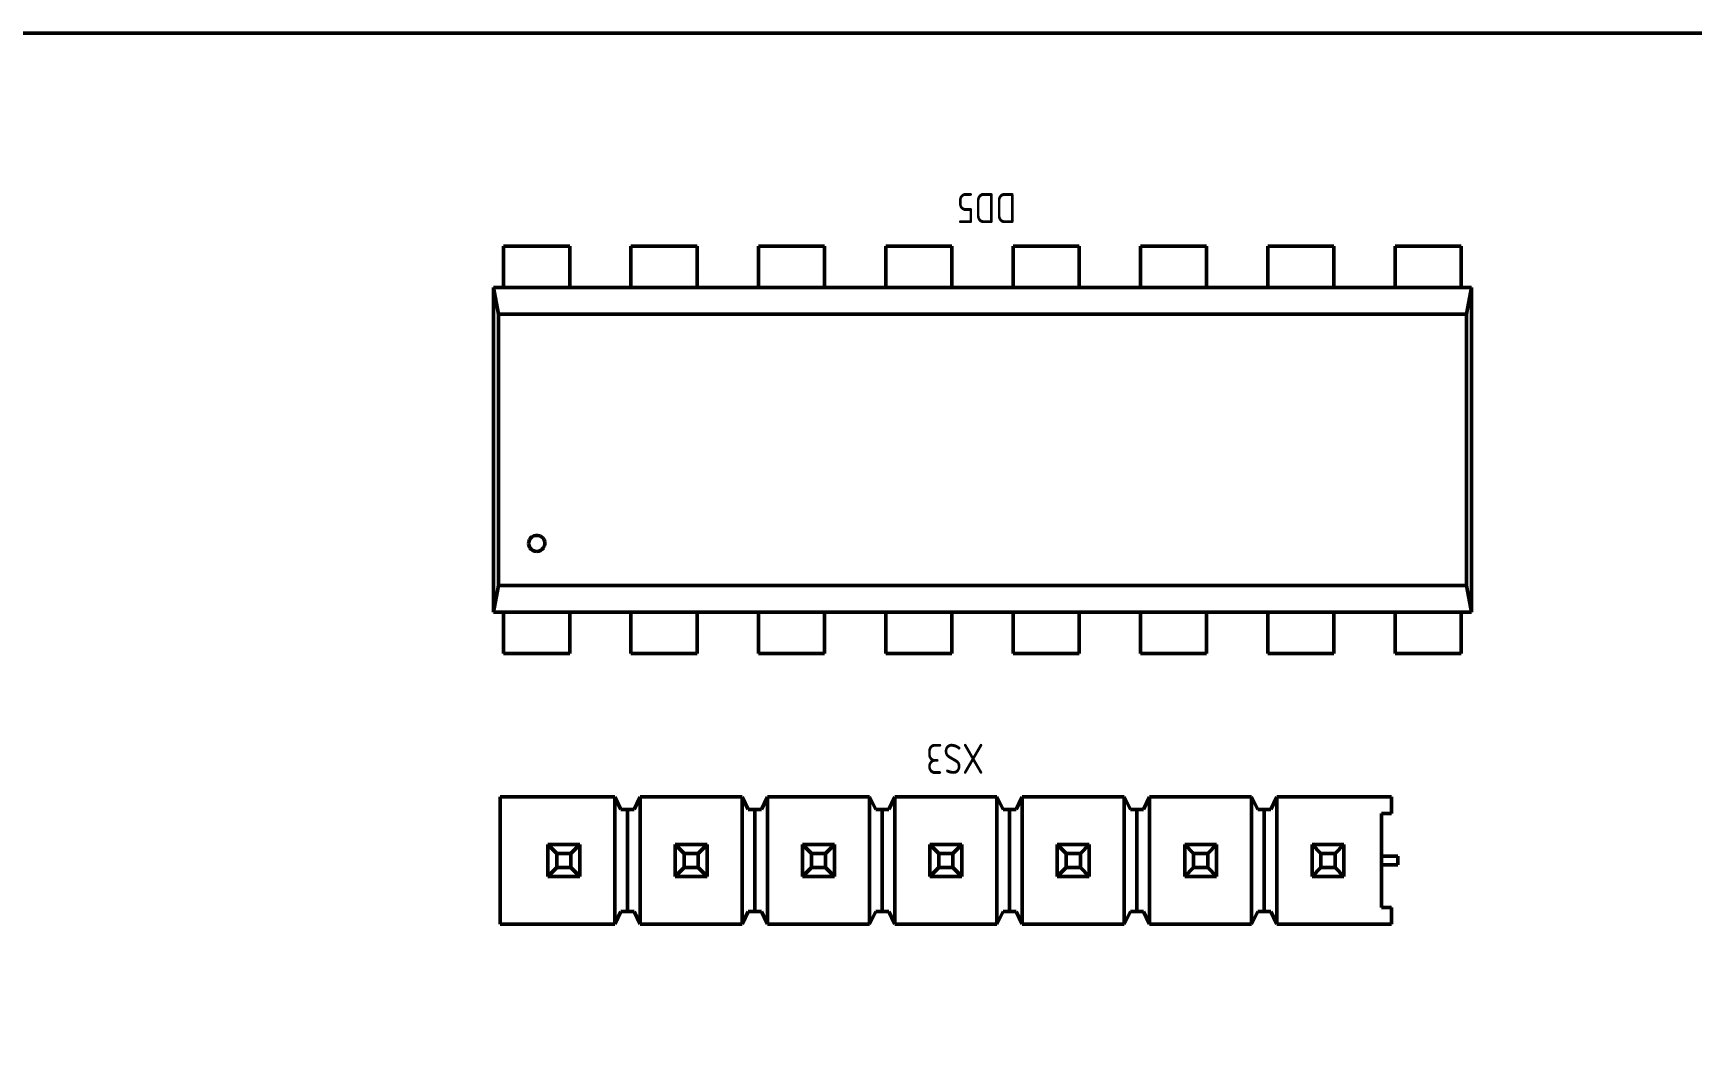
# Paper-space layout 'Layout1' of a CAD drawing. Extents: x -70 to 840, y -1 to 593.
# Drawn here: x 239.1 to 305.3, y 452.1 to 492.7 of the extents above; entities that cross this region are included whole.
import ezdxf

# ---------------------------------------------------------------- set-up
doc = ezdxf.new("R2010")
doc.units = 0
doc.header["$MEASUREMENT"] = 0
doc.layers.get('0').update_dxf_attribs({"linetype": 'CONTINUOUS', "lineweight": 15})
doc.layers.get('DEFPOINTS').update_dxf_attribs({"linetype": 'CONTINUOUS'})
doc.layers.add('Основная', color=7, linetype='CONTINUOUS', lineweight=50)
doc.styles.add('GOST type A0', font='', dxfattribs={"oblique": 15, "height": 3.5})
doc.styles.get('GOST type A0').set_extended_font_data('GOST type A')
doc.dimstyles.new('GOST type A', dxfattribs={"dimtxt": 3.5, "dimasz": 3, "dimexe": 2, "dimexo": 0, "dimgap": 1, "dimtad": 1, "dimtoh": 1, "dimtxsty": 'GOST type A0', "dimcen": 0, "dimazin": 2, "dimtfac": 1, "dimtmove": 0, "dimatfit": 3, "dimfxl": 1, "dimarcsym": 0})

# ---------------------------------------------------------------- blocks, each defined once
blk = doc.blocks.new('*D14')
at = {"color": 0, "lineweight": -2, "transparency": 16777216}
for p, q in [((114.456, 487.715), (114.456, 504.715)), ((344.456, 487.715), (344.456, 504.715)), ((117.456, 502.715), (341.456, 502.715))]:
    blk.add_line(p, q, dxfattribs=at)
at = {"color": 0, "transparency": 16777216}
for points in [[(117.456, 503.215), (117.456, 502.215), (114.456, 502.715)], [(341.456, 503.215), (341.456, 502.215), (344.456, 502.715)]]:
    blk.add_solid(points, dxfattribs=at)
at = {"layer": 'DEFPOINTS', "color": 0, "transparency": 16777216}
for p in [(344.456, 502.715), (114.456, 487.715), (344.456, 487.715)]:
    blk.add_point(p, dxfattribs=at)
at = {"color": 0, "transparency": 16777216, "insert": (229.456, 505.465), "char_height": 3.5, "attachment_point": 5, "style": 'GOST type A0'}
blk.add_mtext('115*', dxfattribs=at)
blk = doc.blocks.new('*D15')
at = {"color": 0, "lineweight": -2, "transparency": 16777216}
for p, q in [((92.256, 447.715), (92.256, 514.715)), ((349.456, 492.715), (349.456, 514.715)), ((95.256, 512.715), (346.456, 512.715))]:
    blk.add_line(p, q, dxfattribs=at)
at = {"color": 0, "transparency": 16777216}
for points in [[(95.256, 513.215), (95.256, 512.215), (92.256, 512.715)], [(346.456, 513.215), (346.456, 512.215), (349.456, 512.715)]]:
    blk.add_solid(points, dxfattribs=at)
at = {"layer": 'DEFPOINTS', "color": 0, "transparency": 16777216}
for p in [(349.456, 512.715), (349.456, 492.715), (92.256, 447.715)]:
    blk.add_point(p, dxfattribs=at)
at = {"color": 0, "transparency": 16777216, "insert": (220.856, 515.727), "char_height": 3.5, "attachment_point": 5, "style": 'GOST type A0'}
blk.add_mtext('128,6*', dxfattribs=at)

psp = doc.layouts.get("Layout1")

# ---------------------------------------------------------------- linework, layer by layer
at = {"layer": 'Основная'}
for p, q in [((349.456, 492.715), (109.456, 492.715)), ((260.536, 484.223), (257.896, 484.223)), ((257.896, 484.223), (257.896, 482.573)), ((257.896, 482.573), (257.896, 484.223)), ((257.896, 484.223), (260.536, 484.223)), ((260.536, 484.223), (257.896, 484.223)), ((257.896, 484.223), (257.896, 482.573)), ((257.896, 482.573), (257.896, 484.223)), ((257.896, 484.223), (260.536, 484.223)), ((260.536, 482.573), (260.536, 484.223)), ((260.536, 482.573), (260.536, 484.223)), ((260.536, 482.573), (260.536, 484.223)), ((260.536, 482.573), (260.536, 484.223)), ((265.616, 484.223), (262.976, 484.223)), ((262.976, 484.223), (262.976, 482.573)), ((262.976, 482.573), (262.976, 484.223)), ((262.976, 484.223), (265.616, 484.223)), ((265.616, 484.223), (262.976, 484.223)), ((262.976, 484.223), (262.976, 482.573)), ((262.976, 482.573), (262.976, 484.223)), ((262.976, 484.223), (265.616, 484.223)), ((265.616, 482.573), (265.616, 484.223)), ((265.616, 482.573), (265.616, 484.223)), ((265.616, 482.573), (265.616, 484.223)), ((265.616, 482.573), (265.616, 484.223)), ((270.696, 484.223), (268.056, 484.223)), ((268.056, 484.223), (268.056, 482.573)), ((268.056, 482.573), (268.056, 484.223)), ((268.056, 484.223), (270.696, 484.223)), ((270.696, 484.223), (268.056, 484.223)), ((268.056, 484.223), (268.056, 482.573)), ((268.056, 482.573), (268.056, 484.223)), ((268.056, 484.223), (270.696, 484.223)), ((270.696, 482.573), (270.696, 484.223)), ((270.696, 482.573), (270.696, 484.223)), ((270.696, 482.573), (270.696, 484.223)), ((270.696, 482.573), (270.696, 484.223)), ((275.776, 484.223), (273.136, 484.223)), ((273.136, 484.223), (273.136, 482.573)), ((273.136, 482.573), (273.136, 484.223)), ((273.136, 484.223), (275.776, 484.223)), ((275.776, 484.223), (273.136, 484.223)), ((273.136, 484.223), (273.136, 482.573)), ((273.136, 482.573), (273.136, 484.223)), ((273.136, 484.223), (275.776, 484.223)), ((275.776, 482.573), (275.776, 484.223)), ((275.776, 482.573), (275.776, 484.223)), ((275.776, 482.573), (275.776, 484.223)), ((275.776, 482.573), (275.776, 484.223)), ((280.856, 484.223), (278.216, 484.223)), ((278.216, 484.223), (278.216, 482.573)), ((278.216, 482.573), (278.216, 484.223)), ((278.216, 484.223), (280.856, 484.223)), ((280.856, 484.223), (278.216, 484.223)), ((278.216, 484.223), (278.216, 482.573)), ((278.216, 482.573), (278.216, 484.223)), ((278.216, 484.223), (280.856, 484.223)), ((280.856, 482.573), (280.856, 484.223)), ((280.856, 482.573), (280.856, 484.223)), ((280.856, 482.573), (280.856, 484.223)), ((280.856, 482.573), (280.856, 484.223)), ((285.936, 484.223), (283.296, 484.223)), ((283.296, 484.223), (283.296, 482.573)), ((283.296, 482.573), (283.296, 484.223)), ((283.296, 484.223), (285.936, 484.223)), ((285.936, 484.223), (283.296, 484.223)), ((283.296, 484.223), (283.296, 482.573)), ((283.296, 482.573), (283.296, 484.223)), ((283.296, 484.223), (285.936, 484.223)), ((285.936, 482.573), (285.936, 484.223)), ((285.936, 482.573), (285.936, 484.223)), ((285.936, 482.573), (285.936, 484.223)), ((285.936, 482.573), (285.936, 484.223)), ((291.016, 484.223), (288.376, 484.223)), ((288.376, 484.223), (288.376, 482.573)), ((288.376, 482.573), (288.376, 484.223)), ((288.376, 484.223), (291.016, 484.223)), ((291.016, 484.223), (288.376, 484.223)), ((288.376, 484.223), (288.376, 482.573)), ((288.376, 482.573), (288.376, 484.223)), ((288.376, 484.223), (291.016, 484.223)), ((291.016, 482.573), (291.016, 484.223)), ((291.016, 482.573), (291.016, 484.223)), ((291.016, 482.573), (291.016, 484.223)), ((291.016, 482.573), (291.016, 484.223)), ((296.096, 484.223), (293.456, 484.223)), ((293.456, 484.223), (293.456, 482.573)), ((293.456, 482.573), (293.456, 484.223)), ((296.096, 484.223), (293.456, 484.223)), ((296.096, 484.223), (293.456, 484.223)), ((293.456, 484.223), (293.456, 482.573)), ((293.456, 482.573), (293.456, 484.223)), ((296.096, 484.223), (293.456, 484.223)), ((296.096, 482.573), (296.096, 484.223)), ((296.096, 482.573), (296.096, 484.223)), ((296.096, 482.573), (296.096, 484.223)), ((296.096, 482.573), (296.096, 484.223)), ((257.896, 482.573), (257.488, 482.573)), ((257.488, 482.573), (257.488, 469.617)), ((257.488, 469.617), (257.488, 482.573)), ((257.692, 481.505), (257.488, 482.573)), ((296.504, 482.573), (257.488, 482.573)), ((257.896, 482.573), (257.488, 482.573)), ((257.488, 482.573), (257.488, 469.617)), ((257.488, 469.617), (257.488, 482.573)), ((257.692, 481.505), (257.488, 482.573)), ((296.504, 482.573), (257.488, 482.573)), ((262.976, 482.573), (260.536, 482.573)), ((262.976, 482.573), (260.536, 482.573)), ((268.056, 482.573), (265.616, 482.573)), ((268.056, 482.573), (265.616, 482.573)), ((273.136, 482.573), (270.696, 482.573)), ((273.136, 482.573), (270.696, 482.573)), ((278.216, 482.573), (275.776, 482.573)), ((278.216, 482.573), (275.776, 482.573)), ((283.296, 482.573), (280.856, 482.573)), ((283.296, 482.573), (280.856, 482.573)), ((288.376, 482.573), (285.936, 482.573)), ((288.376, 482.573), (285.936, 482.573)), ((293.456, 482.573), (291.016, 482.573)), ((293.456, 482.573), (291.016, 482.573)), ((296.504, 482.573), (296.096, 482.573)), ((296.504, 482.573), (296.096, 482.573)), ((296.3, 481.505), (296.504, 482.573)), ((296.3, 481.505), (296.504, 482.573)), ((296.504, 469.617), (296.504, 482.573)), ((296.504, 469.617), (296.504, 482.573)), ((296.504, 469.617), (296.504, 482.573)), ((296.504, 469.617), (296.504, 482.573)), ((257.692, 470.685), (257.692, 481.505)), ((296.3, 481.505), (257.692, 481.505)), ((257.692, 470.685), (257.692, 481.505)), ((296.3, 481.505), (257.692, 481.505)), ((296.3, 470.685), (296.3, 481.505)), ((296.3, 470.685), (296.3, 481.505)), ((258.892, 472.343), (258.898, 472.423)), ((258.892, 472.343), (258.898, 472.423)), ((258.898, 472.423), (258.924, 472.501)), ((258.898, 472.423), (258.924, 472.501)), ((258.924, 472.501), (258.966, 472.569)), ((258.924, 472.501), (258.966, 472.569)), ((258.966, 472.569), (259.026, 472.625)), ((258.966, 472.569), (259.026, 472.625)), ((259.026, 472.625), (259.096, 472.663)), ((259.026, 472.625), (259.096, 472.663)), ((259.096, 472.663), (259.176, 472.683)), ((259.096, 472.663), (259.176, 472.683)), ((259.176, 472.683), (259.256, 472.683)), ((259.176, 472.683), (259.256, 472.683)), ((259.336, 472.663), (259.256, 472.683)), ((259.336, 472.663), (259.256, 472.683)), ((259.406, 472.625), (259.336, 472.663)), ((259.406, 472.625), (259.336, 472.663)), ((259.466, 472.569), (259.406, 472.625)), ((259.466, 472.569), (259.406, 472.625)), ((259.51, 472.501), (259.466, 472.569)), ((259.51, 472.501), (259.466, 472.569)), ((259.534, 472.423), (259.51, 472.501)), ((259.534, 472.423), (259.51, 472.501)), ((259.54, 472.343), (259.534, 472.423)), ((259.54, 472.343), (259.534, 472.423)), ((258.908, 472.263), (258.892, 472.343)), ((258.908, 472.263), (258.892, 472.343)), ((258.942, 472.189), (258.908, 472.263)), ((258.942, 472.189), (258.908, 472.263)), ((258.994, 472.127), (258.942, 472.189)), ((258.994, 472.127), (258.942, 472.189)), ((259.06, 472.079), (258.994, 472.127)), ((259.06, 472.079), (258.994, 472.127)), ((259.136, 472.049), (259.06, 472.079)), ((259.136, 472.049), (259.06, 472.079)), ((259.216, 472.039), (259.136, 472.049)), ((259.216, 472.039), (259.136, 472.049)), ((259.216, 472.039), (259.296, 472.049)), ((259.216, 472.039), (259.296, 472.049)), ((259.296, 472.049), (259.372, 472.079)), ((259.296, 472.049), (259.372, 472.079)), ((259.372, 472.079), (259.438, 472.127)), ((259.372, 472.079), (259.438, 472.127)), ((259.438, 472.127), (259.49, 472.189)), ((259.438, 472.127), (259.49, 472.189)), ((259.49, 472.189), (259.524, 472.263)), ((259.49, 472.189), (259.524, 472.263)), ((259.524, 472.263), (259.54, 472.343)), ((259.524, 472.263), (259.54, 472.343)), ((257.488, 469.617), (257.692, 470.685)), ((257.488, 469.617), (257.692, 470.685)), ((296.3, 470.685), (257.692, 470.685)), ((296.3, 470.685), (257.692, 470.685)), ((296.504, 469.617), (296.3, 470.685)), ((296.504, 469.617), (296.3, 470.685)), ((257.488, 469.617), (257.896, 469.617)), ((296.504, 469.617), (257.488, 469.617)), ((257.488, 469.617), (257.896, 469.617)), ((296.504, 469.617), (257.488, 469.617)), ((257.896, 469.617), (257.896, 467.967)), ((257.896, 467.967), (257.896, 469.617)), ((257.896, 469.617), (257.896, 467.967)), ((257.896, 467.967), (257.896, 469.617)), ((260.536, 467.967), (260.536, 469.617)), ((260.536, 469.617), (262.976, 469.617)), ((260.536, 467.967), (260.536, 469.617)), ((260.536, 467.967), (260.536, 469.617)), ((260.536, 469.617), (262.976, 469.617)), ((260.536, 467.967), (260.536, 469.617)), ((262.976, 469.617), (262.976, 467.967)), ((262.976, 467.967), (262.976, 469.617)), ((262.976, 469.617), (262.976, 467.967)), ((262.976, 467.967), (262.976, 469.617)), ((265.616, 467.967), (265.616, 469.617)), ((265.616, 469.617), (268.056, 469.617)), ((265.616, 467.967), (265.616, 469.617)), ((265.616, 467.967), (265.616, 469.617)), ((265.616, 469.617), (268.056, 469.617)), ((265.616, 467.967), (265.616, 469.617)), ((268.056, 469.617), (268.056, 467.967)), ((268.056, 467.967), (268.056, 469.617)), ((268.056, 469.617), (268.056, 467.967)), ((268.056, 467.967), (268.056, 469.617)), ((270.696, 467.967), (270.696, 469.617)), ((270.696, 469.617), (273.136, 469.617)), ((270.696, 467.967), (270.696, 469.617)), ((270.696, 467.967), (270.696, 469.617)), ((270.696, 469.617), (273.136, 469.617)), ((270.696, 467.967), (270.696, 469.617)), ((273.136, 469.617), (273.136, 467.967)), ((273.136, 467.967), (273.136, 469.617)), ((273.136, 469.617), (273.136, 467.967)), ((273.136, 467.967), (273.136, 469.617)), ((275.776, 467.967), (275.776, 469.617)), ((275.776, 469.617), (278.216, 469.617)), ((275.776, 467.967), (275.776, 469.617)), ((275.776, 467.967), (275.776, 469.617)), ((275.776, 469.617), (278.216, 469.617)), ((275.776, 467.967), (275.776, 469.617)), ((278.216, 469.617), (278.216, 467.967)), ((278.216, 467.967), (278.216, 469.617)), ((278.216, 469.617), (278.216, 467.967)), ((278.216, 467.967), (278.216, 469.617)), ((280.856, 467.967), (280.856, 469.617)), ((280.856, 469.617), (283.296, 469.617)), ((280.856, 467.967), (280.856, 469.617)), ((280.856, 467.967), (280.856, 469.617)), ((280.856, 469.617), (283.296, 469.617)), ((280.856, 467.967), (280.856, 469.617)), ((283.296, 469.617), (283.296, 467.967)), ((283.296, 467.967), (283.296, 469.617)), ((283.296, 469.617), (283.296, 467.967)), ((283.296, 467.967), (283.296, 469.617)), ((285.936, 467.967), (285.936, 469.617)), ((285.936, 469.617), (288.376, 469.617)), ((285.936, 467.967), (285.936, 469.617)), ((285.936, 467.967), (285.936, 469.617)), ((285.936, 469.617), (288.376, 469.617)), ((285.936, 467.967), (285.936, 469.617)), ((288.376, 469.617), (288.376, 467.967)), ((288.376, 467.967), (288.376, 469.617)), ((288.376, 469.617), (288.376, 467.967)), ((288.376, 467.967), (288.376, 469.617)), ((291.016, 467.967), (291.016, 469.617)), ((291.016, 469.617), (293.456, 469.617)), ((291.016, 467.967), (291.016, 469.617)), ((291.016, 467.967), (291.016, 469.617)), ((291.016, 469.617), (293.456, 469.617)), ((291.016, 467.967), (291.016, 469.617)), ((293.456, 469.617), (293.456, 467.967)), ((293.456, 467.967), (293.456, 469.617)), ((293.456, 469.617), (293.456, 467.967)), ((293.456, 467.967), (293.456, 469.617)), ((296.096, 467.967), (296.096, 469.617)), ((296.096, 469.617), (296.504, 469.617)), ((296.096, 467.967), (296.096, 469.617)), ((296.096, 467.967), (296.096, 469.617)), ((296.096, 469.617), (296.504, 469.617)), ((296.096, 467.967), (296.096, 469.617)), ((257.896, 467.967), (260.536, 467.967)), ((260.536, 467.967), (257.896, 467.967)), ((257.896, 467.967), (260.536, 467.967)), ((260.536, 467.967), (257.896, 467.967)), ((262.976, 467.967), (265.616, 467.967)), ((265.616, 467.967), (262.976, 467.967)), ((262.976, 467.967), (265.616, 467.967)), ((265.616, 467.967), (262.976, 467.967)), ((268.056, 467.967), (270.696, 467.967)), ((270.696, 467.967), (268.056, 467.967)), ((268.056, 467.967), (270.696, 467.967)), ((270.696, 467.967), (268.056, 467.967)), ((273.136, 467.967), (275.776, 467.967)), ((275.776, 467.967), (273.136, 467.967)), ((273.136, 467.967), (275.776, 467.967)), ((275.776, 467.967), (273.136, 467.967)), ((278.216, 467.967), (280.856, 467.967)), ((280.856, 467.967), (278.216, 467.967)), ((278.216, 467.967), (280.856, 467.967)), ((280.856, 467.967), (278.216, 467.967)), ((283.296, 467.967), (285.936, 467.967)), ((285.936, 467.967), (283.296, 467.967)), ((283.296, 467.967), (285.936, 467.967)), ((285.936, 467.967), (283.296, 467.967)), ((288.376, 467.967), (291.016, 467.967)), ((291.016, 467.967), (288.376, 467.967)), ((288.376, 467.967), (291.016, 467.967)), ((291.016, 467.967), (288.376, 467.967)), ((293.456, 467.967), (296.096, 467.967)), ((296.096, 467.967), (293.456, 467.967)), ((293.456, 467.967), (296.096, 467.967)), ((296.096, 467.967), (293.456, 467.967)), ((262.328, 462.255), (257.756, 462.255)), ((257.756, 462.255), (257.756, 457.175)), ((257.756, 462.255), (262.328, 462.255)), ((257.756, 462.255), (257.756, 457.175)), ((262.328, 462.255), (257.756, 462.255)), ((257.756, 462.255), (257.756, 457.175)), ((257.756, 462.255), (262.328, 462.255)), ((257.756, 462.255), (257.756, 457.175)), ((262.576, 461.747), (262.328, 462.255)), ((262.328, 462.255), (262.328, 457.175)), ((262.328, 462.255), (262.576, 461.747)), ((262.576, 461.747), (262.328, 462.255)), ((262.328, 462.255), (262.328, 457.175)), ((262.328, 462.255), (262.576, 461.747)), ((263.344, 462.255), (263.096, 461.747)), ((263.096, 461.747), (263.344, 462.255)), ((263.344, 462.255), (263.096, 461.747)), ((263.096, 461.747), (263.344, 462.255)), ((267.408, 462.255), (263.344, 462.255)), ((263.344, 462.255), (267.408, 462.255)), ((263.344, 462.255), (263.344, 457.175)), ((267.408, 462.255), (263.344, 462.255)), ((263.344, 462.255), (267.408, 462.255)), ((263.344, 462.255), (263.344, 457.175)), ((267.656, 461.747), (267.408, 462.255)), ((267.408, 462.255), (267.408, 457.175)), ((267.408, 462.255), (267.656, 461.747)), ((267.656, 461.747), (267.408, 462.255)), ((267.408, 462.255), (267.408, 457.175)), ((267.408, 462.255), (267.656, 461.747)), ((268.424, 462.255), (268.176, 461.747)), ((268.176, 461.747), (268.424, 462.255)), ((268.424, 462.255), (268.176, 461.747)), ((268.176, 461.747), (268.424, 462.255)), ((272.488, 462.255), (268.424, 462.255)), ((268.424, 462.255), (272.488, 462.255)), ((268.424, 462.255), (268.424, 457.175)), ((272.488, 462.255), (268.424, 462.255)), ((268.424, 462.255), (272.488, 462.255)), ((268.424, 462.255), (268.424, 457.175)), ((272.736, 461.747), (272.488, 462.255)), ((272.488, 457.175), (272.488, 462.255)), ((272.488, 462.255), (272.736, 461.747)), ((272.736, 461.747), (272.488, 462.255)), ((272.488, 457.175), (272.488, 462.255)), ((272.488, 462.255), (272.736, 461.747)), ((273.504, 462.255), (273.256, 461.747)), ((273.256, 461.747), (273.504, 462.255)), ((273.504, 462.255), (273.256, 461.747)), ((273.256, 461.747), (273.504, 462.255)), ((277.568, 462.255), (273.504, 462.255)), ((273.504, 462.255), (277.568, 462.255)), ((273.504, 457.175), (273.504, 462.255)), ((277.568, 462.255), (273.504, 462.255)), ((273.504, 462.255), (277.568, 462.255)), ((273.504, 457.175), (273.504, 462.255)), ((277.816, 461.747), (277.568, 462.255)), ((277.568, 457.175), (277.568, 462.255)), ((277.568, 462.255), (277.816, 461.747)), ((277.816, 461.747), (277.568, 462.255)), ((277.568, 457.175), (277.568, 462.255)), ((277.568, 462.255), (277.816, 461.747)), ((278.584, 462.255), (278.336, 461.747)), ((278.336, 461.747), (278.584, 462.255)), ((278.584, 462.255), (278.336, 461.747)), ((278.336, 461.747), (278.584, 462.255)), ((282.648, 462.255), (278.584, 462.255)), ((278.584, 462.255), (282.648, 462.255)), ((278.584, 457.175), (278.584, 462.255)), ((282.648, 462.255), (278.584, 462.255)), ((278.584, 462.255), (282.648, 462.255)), ((278.584, 457.175), (278.584, 462.255)), ((282.896, 461.747), (282.648, 462.255)), ((282.648, 462.255), (282.648, 457.175)), ((282.648, 462.255), (282.896, 461.747)), ((282.896, 461.747), (282.648, 462.255)), ((282.648, 462.255), (282.648, 457.175)), ((282.648, 462.255), (282.896, 461.747)), ((283.664, 462.255), (283.416, 461.747)), ((283.416, 461.747), (283.664, 462.255)), ((283.664, 462.255), (283.416, 461.747)), ((283.416, 461.747), (283.664, 462.255)), ((287.728, 462.255), (283.664, 462.255)), ((283.664, 462.255), (287.728, 462.255)), ((283.664, 462.255), (283.664, 457.175)), ((287.728, 462.255), (283.664, 462.255)), ((283.664, 462.255), (287.728, 462.255)), ((283.664, 462.255), (283.664, 457.175)), ((287.976, 461.747), (287.728, 462.255)), ((287.728, 462.255), (287.728, 457.175)), ((287.728, 462.255), (287.976, 461.747)), ((287.976, 461.747), (287.728, 462.255)), ((287.728, 462.255), (287.728, 457.175)), ((287.728, 462.255), (287.976, 461.747)), ((288.744, 462.255), (288.496, 461.747)), ((288.496, 461.747), (288.744, 462.255)), ((288.744, 462.255), (288.496, 461.747)), ((288.496, 461.747), (288.744, 462.255)), ((293.316, 462.255), (288.744, 462.255)), ((288.744, 462.255), (288.744, 457.175)), ((288.744, 462.255), (293.316, 462.255)), ((293.316, 462.255), (288.744, 462.255)), ((288.744, 462.255), (288.744, 457.175)), ((288.744, 462.255), (293.316, 462.255)), ((293.316, 461.595), (293.316, 462.255)), ((293.316, 462.255), (293.316, 461.595)), ((293.316, 461.595), (293.316, 462.255)), ((293.316, 462.255), (293.316, 461.595)), ((263.096, 461.747), (262.576, 461.747)), ((262.576, 461.747), (262.836, 461.747)), ((263.096, 461.747), (262.576, 461.747)), ((262.576, 461.747), (262.836, 461.747)), ((262.836, 461.747), (263.096, 461.747)), ((262.836, 461.747), (262.836, 457.683)), ((262.836, 461.747), (263.096, 461.747)), ((262.836, 461.747), (262.836, 457.683)), ((268.176, 461.747), (267.656, 461.747)), ((267.656, 461.747), (267.916, 461.747)), ((268.176, 461.747), (267.656, 461.747)), ((267.656, 461.747), (267.916, 461.747)), ((267.916, 461.747), (268.176, 461.747)), ((267.916, 461.747), (267.916, 457.683)), ((267.916, 461.747), (268.176, 461.747)), ((267.916, 461.747), (267.916, 457.683)), ((273.256, 461.747), (272.736, 461.747)), ((272.736, 461.747), (272.996, 461.747)), ((273.256, 461.747), (272.736, 461.747)), ((272.736, 461.747), (272.996, 461.747)), ((272.996, 461.747), (273.256, 461.747)), ((272.996, 457.683), (272.996, 461.747)), ((272.996, 461.747), (273.256, 461.747)), ((272.996, 457.683), (272.996, 461.747)), ((278.336, 461.747), (277.816, 461.747)), ((277.816, 461.747), (278.076, 461.747)), ((278.336, 461.747), (277.816, 461.747)), ((277.816, 461.747), (278.076, 461.747)), ((278.076, 461.747), (278.336, 461.747)), ((278.076, 457.683), (278.076, 461.747)), ((278.076, 461.747), (278.336, 461.747)), ((278.076, 457.683), (278.076, 461.747)), ((283.416, 461.747), (282.896, 461.747)), ((282.896, 461.747), (283.156, 461.747)), ((283.416, 461.747), (282.896, 461.747)), ((282.896, 461.747), (283.156, 461.747)), ((283.156, 461.747), (283.416, 461.747)), ((283.156, 461.747), (283.156, 457.683)), ((283.156, 461.747), (283.416, 461.747)), ((283.156, 461.747), (283.156, 457.683)), ((288.496, 461.747), (287.976, 461.747)), ((287.976, 461.747), (288.236, 461.747)), ((288.496, 461.747), (287.976, 461.747)), ((287.976, 461.747), (288.236, 461.747)), ((288.236, 461.747), (288.496, 461.747)), ((288.236, 461.747), (288.236, 457.683)), ((288.236, 461.747), (288.496, 461.747)), ((288.236, 461.747), (288.236, 457.683)), ((292.91, 459.887), (292.91, 461.595)), ((292.91, 461.595), (293.316, 461.595)), ((292.91, 461.595), (293.316, 461.595)), ((292.91, 461.595), (292.91, 457.835)), ((292.91, 459.887), (292.91, 461.595)), ((292.91, 461.595), (293.316, 461.595)), ((292.91, 461.595), (293.316, 461.595)), ((292.91, 461.595), (292.91, 457.835)), ((259.662, 460.351), (260.932, 460.351)), ((259.662, 460.351), (259.662, 459.081)), ((259.662, 460.351), (260.014, 459.999)), ((259.662, 460.351), (260.932, 460.351)), ((259.662, 460.351), (259.662, 459.081)), ((259.662, 460.351), (260.014, 459.999)), ((260.014, 459.999), (260.58, 459.999)), ((260.014, 459.999), (260.014, 459.433)), ((260.014, 459.999), (260.58, 459.999)), ((260.014, 459.999), (260.014, 459.433)), ((260.58, 459.999), (260.932, 460.351)), ((260.58, 459.999), (260.932, 460.351)), ((260.58, 459.999), (260.58, 459.433)), ((260.58, 459.999), (260.58, 459.433)), ((260.932, 460.351), (260.932, 459.081)), ((260.932, 460.351), (260.932, 459.081)), ((264.742, 460.351), (266.012, 460.351)), ((264.742, 460.351), (264.742, 459.081)), ((264.742, 460.351), (265.094, 459.999)), ((264.742, 460.351), (266.012, 460.351)), ((264.742, 460.351), (264.742, 459.081)), ((264.742, 460.351), (265.094, 459.999)), ((265.094, 459.999), (265.66, 459.999)), ((265.094, 459.433), (265.094, 459.999)), ((265.094, 459.999), (265.66, 459.999)), ((265.094, 459.433), (265.094, 459.999)), ((265.66, 459.999), (266.012, 460.351)), ((265.66, 459.999), (266.012, 460.351)), ((265.66, 459.999), (265.66, 459.433)), ((265.66, 459.999), (265.66, 459.433)), ((266.012, 460.351), (266.012, 459.081)), ((266.012, 460.351), (266.012, 459.081)), ((269.822, 460.351), (271.092, 460.351)), ((269.822, 460.351), (269.822, 459.081)), ((269.822, 460.351), (270.174, 459.999)), ((269.822, 460.351), (271.092, 460.351)), ((269.822, 460.351), (269.822, 459.081)), ((269.822, 460.351), (270.174, 459.999)), ((270.174, 459.999), (270.74, 459.999)), ((270.174, 459.433), (270.174, 459.999)), ((270.174, 459.999), (270.74, 459.999)), ((270.174, 459.433), (270.174, 459.999)), ((270.74, 459.999), (271.092, 460.351)), ((270.74, 459.999), (271.092, 460.351)), ((270.74, 459.999), (270.74, 459.433)), ((270.74, 459.999), (270.74, 459.433)), ((271.092, 460.351), (271.092, 459.081)), ((271.092, 460.351), (271.092, 459.081)), ((274.902, 460.351), (276.172, 460.351)), ((274.902, 459.081), (274.902, 460.351)), ((274.902, 460.351), (275.254, 459.999)), ((274.902, 460.351), (276.172, 460.351)), ((274.902, 459.081), (274.902, 460.351)), ((274.902, 460.351), (275.254, 459.999)), ((275.254, 459.999), (275.82, 459.999)), ((275.254, 459.999), (275.254, 459.433)), ((275.254, 459.999), (275.82, 459.999)), ((275.254, 459.999), (275.254, 459.433)), ((275.82, 459.999), (276.172, 460.351)), ((275.82, 459.999), (276.172, 460.351)), ((275.82, 459.433), (275.82, 459.999)), ((275.82, 459.433), (275.82, 459.999)), ((276.172, 460.351), (276.172, 459.081)), ((276.172, 460.351), (276.172, 459.081)), ((279.982, 460.351), (281.252, 460.351)), ((279.982, 460.351), (279.982, 459.081)), ((279.982, 460.351), (280.334, 459.999)), ((279.982, 460.351), (281.252, 460.351)), ((279.982, 460.351), (279.982, 459.081)), ((279.982, 460.351), (280.334, 459.999)), ((280.334, 459.999), (280.9, 459.999)), ((280.334, 459.433), (280.334, 459.999)), ((280.334, 459.999), (280.9, 459.999)), ((280.334, 459.433), (280.334, 459.999)), ((280.9, 459.999), (281.252, 460.351)), ((280.9, 459.999), (281.252, 460.351)), ((280.9, 459.999), (280.9, 459.433)), ((280.9, 459.999), (280.9, 459.433)), ((281.252, 460.351), (281.252, 459.081)), ((281.252, 460.351), (281.252, 459.081)), ((285.062, 460.351), (286.332, 460.351)), ((285.062, 460.351), (285.062, 459.081)), ((285.062, 460.351), (285.414, 459.999)), ((285.062, 460.351), (286.332, 460.351)), ((285.062, 460.351), (285.062, 459.081)), ((285.062, 460.351), (285.414, 459.999)), ((285.414, 459.999), (285.98, 459.999)), ((285.414, 459.999), (285.414, 459.433)), ((285.414, 459.999), (285.98, 459.999)), ((285.414, 459.999), (285.414, 459.433)), ((285.98, 459.999), (286.332, 460.351)), ((285.98, 459.999), (286.332, 460.351)), ((285.98, 459.999), (285.98, 459.433)), ((285.98, 459.999), (285.98, 459.433)), ((286.332, 460.351), (286.332, 459.081)), ((286.332, 460.351), (286.332, 459.081)), ((290.142, 460.351), (291.412, 460.351)), ((290.142, 460.351), (290.142, 459.081)), ((290.142, 460.351), (290.494, 459.999)), ((290.142, 460.351), (291.412, 460.351)), ((290.142, 460.351), (290.142, 459.081)), ((290.142, 460.351), (290.494, 459.999)), ((290.494, 459.999), (291.06, 459.999)), ((290.494, 459.999), (290.494, 459.433)), ((290.494, 459.999), (291.06, 459.999)), ((290.494, 459.999), (290.494, 459.433)), ((291.06, 459.999), (291.412, 460.351)), ((291.06, 459.999), (291.412, 460.351)), ((291.06, 459.999), (291.06, 459.433)), ((291.06, 459.999), (291.06, 459.433)), ((291.412, 460.351), (291.412, 459.081)), ((291.412, 460.351), (291.412, 459.081)), ((293.57, 459.887), (292.91, 459.887)), ((292.91, 459.887), (293.57, 459.887)), ((293.57, 459.887), (292.91, 459.887)), ((292.91, 459.887), (293.57, 459.887)), ((293.57, 459.543), (293.57, 459.887)), ((293.57, 459.887), (293.57, 459.543)), ((293.57, 459.543), (293.57, 459.887)), ((293.57, 459.887), (293.57, 459.543)), ((259.662, 459.081), (260.014, 459.433)), ((259.662, 459.081), (260.014, 459.433)), ((260.014, 459.433), (260.58, 459.433)), ((260.014, 459.433), (260.58, 459.433)), ((260.58, 459.433), (260.932, 459.081)), ((260.58, 459.433), (260.932, 459.081)), ((264.742, 459.081), (265.094, 459.433)), ((264.742, 459.081), (265.094, 459.433)), ((265.094, 459.433), (265.66, 459.433)), ((265.094, 459.433), (265.66, 459.433)), ((265.66, 459.433), (266.012, 459.081)), ((265.66, 459.433), (266.012, 459.081)), ((269.822, 459.081), (270.174, 459.433)), ((269.822, 459.081), (270.174, 459.433)), ((270.174, 459.433), (270.74, 459.433)), ((270.174, 459.433), (270.74, 459.433)), ((270.74, 459.433), (271.092, 459.081)), ((270.74, 459.433), (271.092, 459.081)), ((274.902, 459.081), (275.254, 459.433)), ((274.902, 459.081), (275.254, 459.433)), ((275.254, 459.433), (275.82, 459.433)), ((275.254, 459.433), (275.82, 459.433)), ((275.82, 459.433), (276.172, 459.081)), ((275.82, 459.433), (276.172, 459.081)), ((279.982, 459.081), (280.334, 459.433)), ((279.982, 459.081), (280.334, 459.433)), ((280.334, 459.433), (280.9, 459.433)), ((280.334, 459.433), (280.9, 459.433)), ((280.9, 459.433), (281.252, 459.081)), ((280.9, 459.433), (281.252, 459.081)), ((285.062, 459.081), (285.414, 459.433)), ((285.062, 459.081), (285.414, 459.433)), ((285.414, 459.433), (285.98, 459.433)), ((285.414, 459.433), (285.98, 459.433)), ((285.98, 459.433), (286.332, 459.081)), ((285.98, 459.433), (286.332, 459.081)), ((290.142, 459.081), (290.494, 459.433)), ((290.142, 459.081), (290.494, 459.433)), ((290.494, 459.433), (291.06, 459.433)), ((290.494, 459.433), (291.06, 459.433)), ((291.06, 459.433), (291.412, 459.081)), ((291.06, 459.433), (291.412, 459.081)), ((292.91, 457.835), (292.91, 459.543)), ((292.91, 459.543), (293.57, 459.543)), ((292.91, 459.543), (293.57, 459.543)), ((292.91, 457.835), (292.91, 459.543)), ((292.91, 459.543), (293.57, 459.543)), ((292.91, 459.543), (293.57, 459.543)), ((259.662, 459.081), (260.932, 459.081)), ((259.662, 459.081), (260.932, 459.081)), ((264.742, 459.081), (266.012, 459.081)), ((264.742, 459.081), (266.012, 459.081)), ((269.822, 459.081), (271.092, 459.081)), ((269.822, 459.081), (271.092, 459.081)), ((274.902, 459.081), (276.172, 459.081)), ((274.902, 459.081), (276.172, 459.081)), ((279.982, 459.081), (281.252, 459.081)), ((279.982, 459.081), (281.252, 459.081)), ((285.062, 459.081), (286.332, 459.081)), ((285.062, 459.081), (286.332, 459.081)), ((290.142, 459.081), (291.412, 459.081)), ((290.142, 459.081), (291.412, 459.081)), ((262.328, 457.175), (262.576, 457.683)), ((262.328, 457.175), (262.576, 457.683)), ((262.328, 457.175), (262.576, 457.683)), ((262.328, 457.175), (262.576, 457.683)), ((262.576, 457.683), (263.096, 457.683)), ((262.576, 457.683), (262.836, 457.683)), ((262.576, 457.683), (263.096, 457.683)), ((262.576, 457.683), (262.836, 457.683)), ((262.836, 457.683), (263.096, 457.683)), ((262.836, 457.683), (263.096, 457.683)), ((263.096, 457.683), (263.344, 457.175)), ((263.096, 457.683), (263.344, 457.175)), ((263.096, 457.683), (263.344, 457.175)), ((263.096, 457.683), (263.344, 457.175)), ((267.408, 457.175), (267.656, 457.683)), ((267.408, 457.175), (267.656, 457.683)), ((267.408, 457.175), (267.656, 457.683)), ((267.408, 457.175), (267.656, 457.683)), ((267.656, 457.683), (268.176, 457.683)), ((267.656, 457.683), (267.916, 457.683)), ((267.656, 457.683), (268.176, 457.683)), ((267.656, 457.683), (267.916, 457.683)), ((267.916, 457.683), (268.176, 457.683)), ((267.916, 457.683), (268.176, 457.683)), ((268.176, 457.683), (268.424, 457.175)), ((268.176, 457.683), (268.424, 457.175)), ((268.176, 457.683), (268.424, 457.175)), ((268.176, 457.683), (268.424, 457.175)), ((272.488, 457.175), (272.736, 457.683)), ((272.488, 457.175), (272.736, 457.683)), ((272.488, 457.175), (272.736, 457.683)), ((272.488, 457.175), (272.736, 457.683)), ((272.736, 457.683), (273.256, 457.683)), ((272.736, 457.683), (272.996, 457.683)), ((272.736, 457.683), (273.256, 457.683)), ((272.736, 457.683), (272.996, 457.683)), ((272.996, 457.683), (273.256, 457.683)), ((272.996, 457.683), (273.256, 457.683)), ((273.256, 457.683), (273.504, 457.175)), ((273.256, 457.683), (273.504, 457.175)), ((273.256, 457.683), (273.504, 457.175)), ((273.256, 457.683), (273.504, 457.175)), ((277.568, 457.175), (277.816, 457.683)), ((277.568, 457.175), (277.816, 457.683)), ((277.568, 457.175), (277.816, 457.683)), ((277.568, 457.175), (277.816, 457.683)), ((277.816, 457.683), (278.336, 457.683)), ((277.816, 457.683), (278.076, 457.683)), ((277.816, 457.683), (278.336, 457.683)), ((277.816, 457.683), (278.076, 457.683)), ((278.076, 457.683), (278.336, 457.683)), ((278.076, 457.683), (278.336, 457.683)), ((278.336, 457.683), (278.584, 457.175)), ((278.336, 457.683), (278.584, 457.175)), ((278.336, 457.683), (278.584, 457.175)), ((278.336, 457.683), (278.584, 457.175)), ((282.648, 457.175), (282.896, 457.683)), ((282.648, 457.175), (282.896, 457.683)), ((282.648, 457.175), (282.896, 457.683)), ((282.648, 457.175), (282.896, 457.683)), ((282.896, 457.683), (283.416, 457.683)), ((282.896, 457.683), (283.156, 457.683)), ((282.896, 457.683), (283.416, 457.683)), ((282.896, 457.683), (283.156, 457.683)), ((283.156, 457.683), (283.416, 457.683)), ((283.156, 457.683), (283.416, 457.683)), ((283.416, 457.683), (283.664, 457.175)), ((283.416, 457.683), (283.664, 457.175)), ((283.416, 457.683), (283.664, 457.175)), ((283.416, 457.683), (283.664, 457.175)), ((287.728, 457.175), (287.976, 457.683)), ((287.728, 457.175), (287.976, 457.683)), ((287.728, 457.175), (287.976, 457.683)), ((287.728, 457.175), (287.976, 457.683)), ((287.976, 457.683), (288.496, 457.683)), ((287.976, 457.683), (288.236, 457.683)), ((287.976, 457.683), (288.496, 457.683)), ((287.976, 457.683), (288.236, 457.683)), ((288.236, 457.683), (288.496, 457.683)), ((288.236, 457.683), (288.496, 457.683)), ((288.496, 457.683), (288.744, 457.175)), ((288.496, 457.683), (288.744, 457.175)), ((288.496, 457.683), (288.744, 457.175)), ((288.496, 457.683), (288.744, 457.175)), ((293.316, 457.835), (292.91, 457.835)), ((292.91, 457.835), (293.316, 457.835)), ((293.316, 457.835), (292.91, 457.835)), ((292.91, 457.835), (293.316, 457.835)), ((293.316, 457.175), (293.316, 457.835)), ((293.316, 457.835), (293.316, 457.175)), ((293.316, 457.175), (293.316, 457.835)), ((293.316, 457.835), (293.316, 457.175)), ((257.756, 457.175), (262.328, 457.175)), ((257.756, 457.175), (262.328, 457.175)), ((257.756, 457.175), (262.328, 457.175)), ((257.756, 457.175), (262.328, 457.175)), ((263.344, 457.175), (267.408, 457.175)), ((263.344, 457.175), (267.408, 457.175)), ((263.344, 457.175), (267.408, 457.175)), ((263.344, 457.175), (267.408, 457.175)), ((268.424, 457.175), (272.488, 457.175)), ((268.424, 457.175), (272.488, 457.175)), ((268.424, 457.175), (272.488, 457.175)), ((268.424, 457.175), (272.488, 457.175)), ((273.504, 457.175), (277.568, 457.175)), ((273.504, 457.175), (277.568, 457.175)), ((273.504, 457.175), (277.568, 457.175)), ((273.504, 457.175), (277.568, 457.175)), ((278.584, 457.175), (282.648, 457.175)), ((278.584, 457.175), (282.648, 457.175)), ((278.584, 457.175), (282.648, 457.175)), ((278.584, 457.175), (282.648, 457.175)), ((283.664, 457.175), (287.728, 457.175)), ((283.664, 457.175), (287.728, 457.175)), ((283.664, 457.175), (287.728, 457.175)), ((283.664, 457.175), (287.728, 457.175)), ((288.744, 457.175), (293.316, 457.175)), ((288.744, 457.175), (293.316, 457.175)), ((288.744, 457.175), (293.316, 457.175)), ((288.744, 457.175), (293.316, 457.175))]:
    psp.add_line(p, q, dxfattribs=at)

# ---------------------------------------------------------------- texts
at = {"layer": 'Основная', "style": 'GOST type A0'}
for s, p in [('DD5', (278.339, 486.339)), ('XS3', (277.058, 464.372))]:
    psp.add_text(s, height=1.2, rotation=180, dxfattribs=at).set_placement(p)

# ---------------------------------------------------------------- dimensions: what is measured, and where the dimension line sits
for base, p1, p2, text, picture, middle in [((349.456, 512.715), (92.256, 447.715), (349.456, 492.715), '128,6*', '*D15', (220.856, 515.727)), ((344.456, 502.715), (114.456, 487.715), (344.456, 487.715), '115*', '*D14', (229.456, 505.465))]:
    dim = psp.add_linear_dim(base=base, p1=p1, p2=p2, text=text, dimstyle='GOST type A')
    dim.commit()
    dim.dimension.update_dxf_attribs({"geometry": picture, "text_midpoint": middle})

doc.saveas('drawing.dxf')
